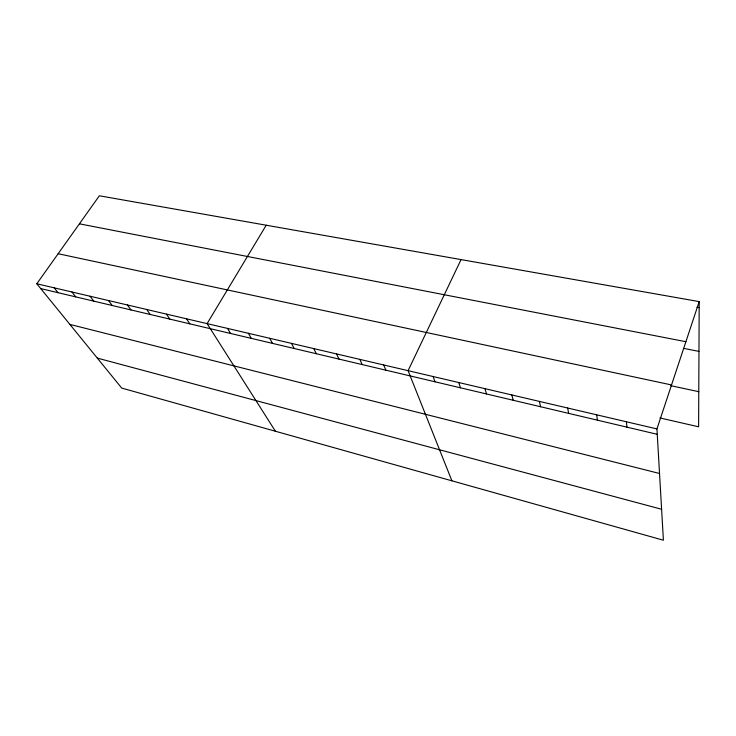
<?xml version="1.0" encoding="UTF-8"?>
<svg xmlns="http://www.w3.org/2000/svg" width="736" height="736" viewBox="0 0 736 736"><rect width="100%" height="100%" fill="white"/><g stroke="black" fill="none" stroke-linecap="round" stroke-linejoin="round"><path stroke-width="1.1" d="M699.2 301.613L656.944 428.922L663.403 540.224L121.707 388.074L36.8 283.765L99.36 195.776L699.2 301.613L698.611 426.806L659.953 417.947M461.058 259.587L408.084 370.677L451.913 480.829M266.22 225.216L207.092 323.628L275.411 431.25M696.955 307.216L699.172 307.611M79.424 223.827L685.888 341.706M683.716 348.386L698.97 351.394M58.162 253.727L671.536 384.946M670.818 385.692L698.777 391.681M36.8 283.765L656.944 428.922M40.738 288.604L657.257 434.314M69.874 324.401L659.53 473.487M97.299 358.092L661.609 509.257M54.188 287.84L58.061 292.698M71.935 291.99L75.744 296.875M90.05 296.231L93.776 301.144M108.542 300.564L112.194 305.495M127.42 304.98L130.99 309.939M146.703 309.488L150.19 314.474M166.4 314.106L169.795 319.111M186.521 318.817L189.833 323.84M227.498 328.403L230.607 333.482M248.345 333.288L251.344 338.385M269.652 338.275L272.541 343.39M291.438 343.372L294.207 348.514M313.72 348.588L316.36 353.749M336.499 353.915L339.02 359.104M359.812 359.37L362.195 364.578M383.668 364.955L385.903 370.18M433.09 376.528L435.022 381.791M458.703 382.518L460.46 387.808M484.941 388.663L486.524 393.962M511.824 394.956L513.222 400.274M539.387 401.405L540.592 406.741M567.658 408.02L568.652 413.374M596.648 414.81L597.43 420.173M626.4 421.774L626.952 427.156"/></g></svg>
